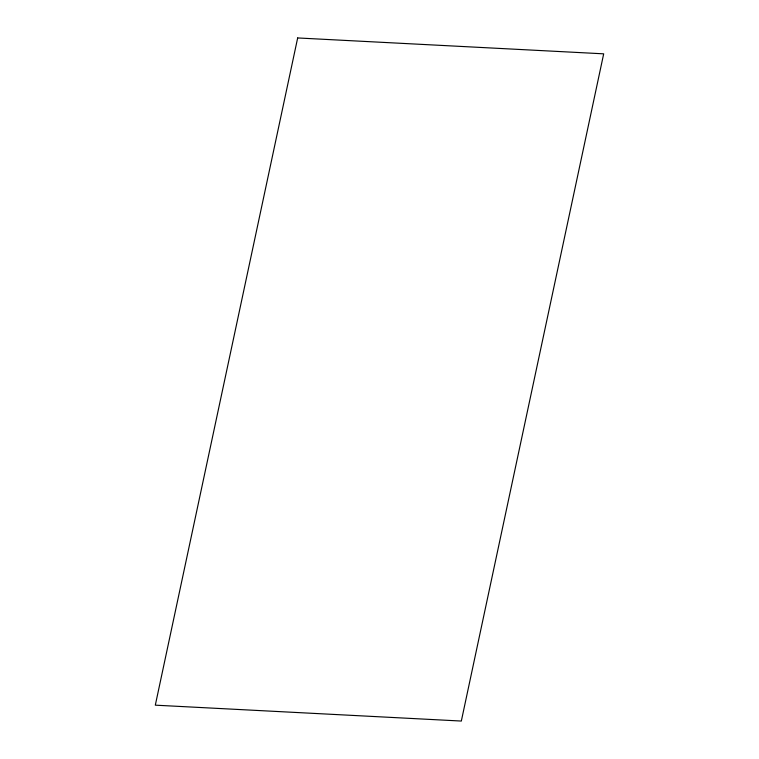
<?xml version="1.0" encoding="UTF-8"?>
<svg xmlns="http://www.w3.org/2000/svg" width="759" height="759" viewBox="0 0 759 759"><rect width="100%" height="100%" fill="white"/><g stroke="black" fill="none" stroke-linecap="round" stroke-linejoin="round"><path stroke-width="1.14" d="M297.67 37.95L155.31 705.168L461.33 721.05L603.69 53.832L297.67 37.95"/></g></svg>
